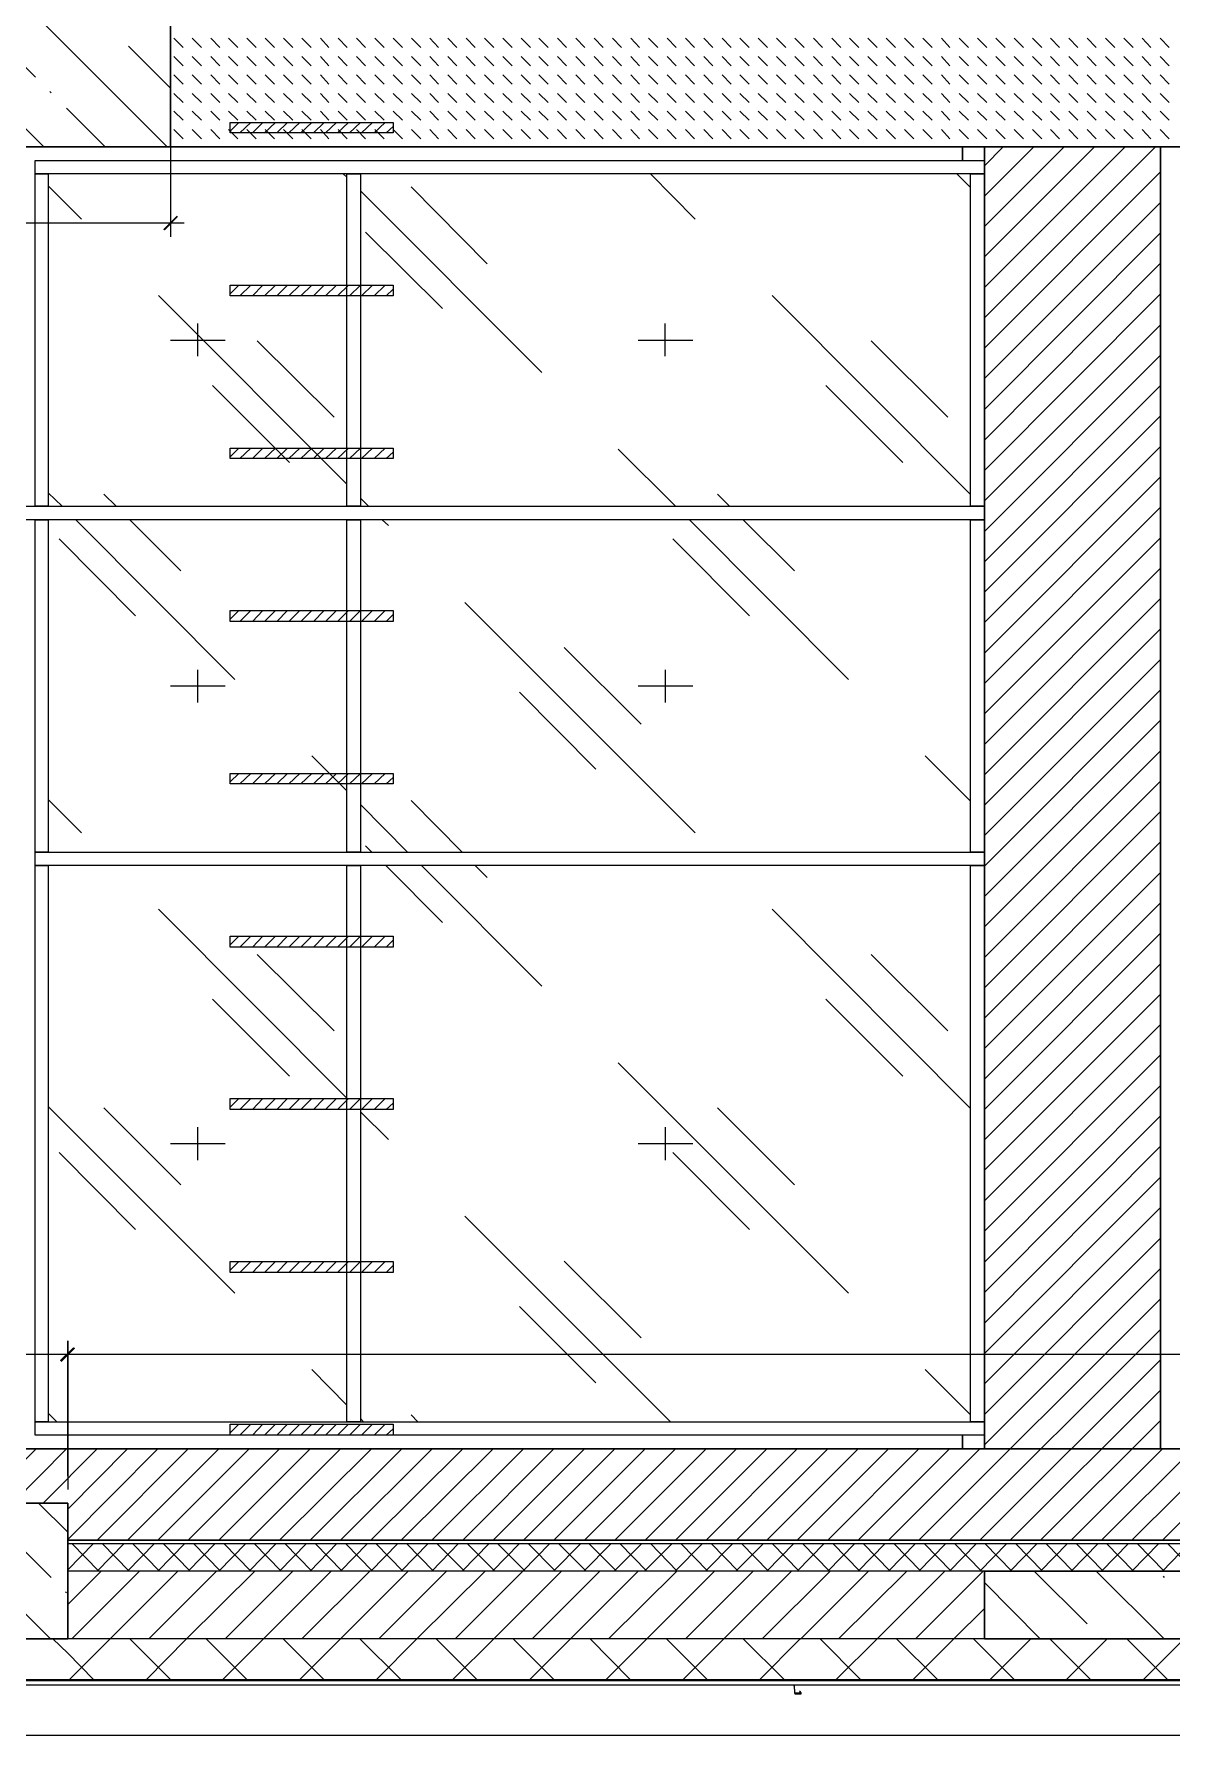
# Model space of a CAD drawing. Header units: millimetres. Extents: x -356862 to 418287, y 0 to 839748.
# Drawn here: x 16.266 to 19.569, y 2.676 to 7.642 of the extents above; entities that cross this region are included whole.
import ezdxf

# ---------------------------------------------------------------- set-up
doc = ezdxf.new("R2010")
doc.units = ezdxf.units.MM
doc.layers.add('PDF _Геометрия', color=7, linetype='Continuous', true_color=0xbababa)
doc.layers.add('PDF _Сплошная заливка', color=7, linetype='Continuous', true_color=0xf50000)

msp = doc.modelspace()

# ---------------------------------------------------------------- linework, layer by layer
at = {"layer": 'PDF _Геометрия', "color": 7, "lineweight": 30}
msp.add_lwpolyline([(15.5518, 2.984), (15.7168, 2.984), (15.9051, 2.984), (16.3635, 2.984), (16.3635, 3.3773), (15.9051, 3.3773), (15.9051, 7.3155), (16.6618, 7.3155), (16.6618, 7.7088), (15.9051, 7.7088), (15.9051, 11.0153), (16.6618, 11.0153), (16.6618, 11.4103), (15.9051, 11.4103), (15.9051, 13.8502), (16.6618, 13.8502), (16.6618, 14.2452), (15.9051, 14.2452), (15.9051, 16.0268)], dxfattribs=at)
at = {"layer": 'PDF _Геометрия', "color": 8, "lineweight": 9, "true_color": 0x808080}
for points in [[(16.2935, 7.3155), (15.9051, 7.7021), (15.7168, 7.8905)], [(16.2701, 7.5172), (16.0785, 7.7088)], [(16.6518, 7.3155), (16.2585, 7.7088)], [(16.6618, 7.4855), (16.5401, 7.6072)], [(16.3151, 7.4722), (16.3118, 7.4755)], [(16.4718, 7.3155), (16.3601, 7.4272)], [(16.3135, 2.984), (15.9201, 3.3773)], [(16.3151, 3.1623), (16.0985, 3.3773)], [(16.3635, 3.294), (16.2785, 3.3773)], [(16.4601, 3.1807), (16.3635, 3.084)], [(16.6834, 3.1807), (16.4868, 2.984), (16.3685, 2.8657)], [(16.5718, 3.1807), (16.3751, 2.984)], [(16.9068, 3.1807), (16.7084, 2.984), (16.5918, 2.8657)], [(16.7951, 3.1807), (16.5985, 2.984)], [(17.1284, 3.1807), (16.9318, 2.984), (16.8134, 2.8657)], [(17.0168, 3.1807), (16.8201, 2.984)], [(17.3518, 3.1807), (17.1551, 2.984), (17.0368, 2.8657)], [(17.2401, 3.1807), (17.0434, 2.984)], [(17.5751, 3.1807), (17.3768, 2.984), (17.2601, 2.8657)], [(17.4634, 3.1807), (17.2668, 2.984)], [(17.7967, 3.1807), (17.6001, 2.984), (17.4817, 2.8657)], [(17.6851, 3.1807), (17.4884, 2.984)], [(18.0201, 3.1807), (17.8234, 2.984), (17.7051, 2.8657)], [(17.9084, 3.1807), (17.7117, 2.984)], [(18.2417, 3.1807), (18.0451, 2.984), (17.9267, 2.8657)], [(18.1317, 3.1807), (17.9334, 2.984)], [(18.465, 3.1807), (18.2684, 2.984), (18.1501, 2.8657)], [(18.3534, 3.1807), (18.1567, 2.984)], [(18.6884, 3.1807), (18.4917, 2.984), (18.4884, 2.9823), (18.3734, 2.8657)], [(18.5767, 3.1807), (18.38, 2.984)], [(18.91, 3.1807), (18.7134, 2.984), (18.595, 2.8657)], [(18.8, 3.1807), (18.6017, 2.984)], [(19.0217, 3.1807), (18.825, 2.984)], [(19.3233, 3.0273), (19.17, 3.1807)], [(19.5467, 2.984), (19.35, 3.1807)], [(19.1867, 2.984), (19.025, 3.1473)], [(19.5483, 3.1623), (19.545, 3.1657)], [(16.3601, 3.1173), (16.3568, 3.1207)], [(19.025, 3.0723), (18.9367, 2.984), (18.8184, 2.8657)], [(16.4385, 2.8657), (16.3635, 2.9423), (16.3201, 2.984)], [(16.6618, 2.8657), (16.5435, 2.984)], [(16.8834, 2.8657), (16.7651, 2.984)], [(17.1068, 2.8657), (16.9884, 2.984)], [(17.3301, 2.8657), (17.2118, 2.984)], [(17.5517, 2.8657), (17.4334, 2.984)], [(17.7751, 2.8657), (17.6567, 2.984)], [(17.9967, 2.8657), (17.8801, 2.984)], [(18.2201, 2.8657), (18.1017, 2.984)], [(18.4434, 2.8657), (18.325, 2.984)], [(18.665, 2.8657), (18.5484, 2.984)], [(18.8884, 2.8657), (18.77, 2.984)], [(19.1117, 2.8657), (18.9934, 2.984)], [(19.16, 2.984), (19.0417, 2.8657)], [(19.3333, 2.8657), (19.215, 2.984)], [(19.3817, 2.984), (19.2633, 2.8657)], [(19.3667, 2.984), (19.365, 2.9857)], [(19.5567, 2.8657), (19.4383, 2.984)], [(19.605, 2.984), (19.4867, 2.8657)]]:
    msp.add_lwpolyline(points, dxfattribs=at)
at = {"layer": 'PDF _Геометрия', "color": 7, "lineweight": 18}
msp.add_lwpolyline([(23.1182, 7.3155), (23.1182, 7.4722), (23.2132, 7.4722), (23.2132, 7.7088), (16.6618, 7.7088), (16.6618, 7.3155)], close=True, dxfattribs=at)
at = {"layer": 'PDF _Геометрия', "lineweight": 18}
for points in [[(16.6984, 7.6038), (16.6718, 7.6305)], [(16.7518, 7.6038), (16.7251, 7.6305)], [(16.8051, 7.6038), (16.7784, 7.6305)], [(16.8568, 7.6038), (16.8301, 7.6305)], [(16.9101, 7.6038), (16.8834, 7.6305)], [(16.9634, 7.6038), (16.9368, 7.6305)], [(17.0168, 7.6038), (16.9901, 7.6305)], [(17.0701, 7.6038), (17.0434, 7.6305)], [(17.1218, 7.6038), (17.0968, 7.6305)], [(17.1751, 7.6038), (17.1484, 7.6305)], [(17.2284, 7.6038), (17.2018, 7.6305)], [(17.2818, 7.6038), (17.2551, 7.6305)], [(17.3351, 7.6038), (17.3084, 7.6305)], [(17.3884, 7.6038), (17.3618, 7.6305)], [(17.4401, 7.6038), (17.4151, 7.6305)], [(17.4934, 7.6038), (17.4667, 7.6305)], [(17.5467, 7.6038), (17.5201, 7.6305)], [(17.6001, 7.6038), (17.5734, 7.6305)], [(17.6534, 7.6038), (17.6267, 7.6305)], [(17.7067, 7.6038), (17.6801, 7.6305)], [(17.7584, 7.6038), (17.7317, 7.6305)], [(17.8117, 7.6038), (17.7851, 7.6305)], [(17.8651, 7.6038), (17.8384, 7.6305)], [(17.9184, 7.6038), (17.8917, 7.6305)], [(17.9717, 7.6038), (17.9451, 7.6305)], [(18.0234, 7.6038), (17.9984, 7.6305)], [(18.0767, 7.6038), (18.0501, 7.6305)], [(18.1301, 7.6038), (18.1034, 7.6305)], [(18.1834, 7.6038), (18.1567, 7.6305)], [(18.2367, 7.6038), (18.2101, 7.6305)], [(18.29, 7.6038), (18.2634, 7.6305)], [(18.3417, 7.6038), (18.315, 7.6305)], [(18.395, 7.6038), (18.3684, 7.6305)], [(18.4484, 7.6038), (18.4217, 7.6305)], [(18.5017, 7.6038), (18.475, 7.6305)], [(18.555, 7.6038), (18.5284, 7.6305)], [(18.6084, 7.6038), (18.5817, 7.6305)], [(18.66, 7.6038), (18.6334, 7.6305)], [(18.7134, 7.6038), (18.6867, 7.6305)], [(18.7667, 7.6038), (18.74, 7.6305)], [(18.82, 7.6038), (18.7934, 7.6305)], [(18.8734, 7.6038), (18.8467, 7.6305)], [(18.925, 7.6038), (18.9, 7.6305)], [(18.9784, 7.6038), (18.9517, 7.6305)], [(19.0317, 7.6038), (19.005, 7.6305)], [(19.085, 7.6038), (19.0584, 7.6305)], [(19.1383, 7.6038), (19.1117, 7.6305)], [(19.1917, 7.6038), (19.165, 7.6305)], [(19.2433, 7.6038), (19.2167, 7.6305)], [(19.2967, 7.6038), (19.27, 7.6305)], [(19.35, 7.6038), (19.3233, 7.6305)], [(19.4033, 7.6038), (19.3767, 7.6305)], [(19.4567, 7.6038), (19.43, 7.6305)], [(19.5083, 7.6038), (19.4833, 7.6305)], [(19.5617, 7.6038), (19.535, 7.6305)], [(16.6984, 7.5505), (16.6718, 7.5772)], [(16.7518, 7.5505), (16.7251, 7.5772)], [(16.8051, 7.5505), (16.7784, 7.5772)], [(16.8568, 7.5505), (16.8301, 7.5772)], [(16.9101, 7.5505), (16.8834, 7.5772)], [(16.9634, 7.5505), (16.9368, 7.5772)], [(17.0168, 7.5505), (16.9901, 7.5772)], [(17.0701, 7.5505), (17.0434, 7.5772)], [(17.1218, 7.5505), (17.0968, 7.5772)], [(17.1751, 7.5505), (17.1484, 7.5772)], [(17.2284, 7.5505), (17.2018, 7.5772)], [(17.2818, 7.5505), (17.2551, 7.5772)], [(17.3351, 7.5505), (17.3084, 7.5772)], [(17.3884, 7.5505), (17.3618, 7.5772)], [(17.4401, 7.5505), (17.4151, 7.5772)], [(17.4934, 7.5505), (17.4667, 7.5772)], [(17.5467, 7.5505), (17.5201, 7.5772)], [(17.6001, 7.5505), (17.5734, 7.5772)], [(17.6534, 7.5505), (17.6267, 7.5772)], [(17.7067, 7.5505), (17.6801, 7.5772)], [(17.7584, 7.5505), (17.7317, 7.5772)], [(17.8117, 7.5505), (17.7851, 7.5772)], [(17.8651, 7.5505), (17.8384, 7.5772)], [(17.9184, 7.5505), (17.8917, 7.5772)], [(17.9717, 7.5505), (17.9451, 7.5772)], [(18.0234, 7.5505), (17.9984, 7.5772)], [(18.0767, 7.5505), (18.0501, 7.5772)], [(18.1301, 7.5505), (18.1034, 7.5772)], [(18.1834, 7.5505), (18.1567, 7.5772)], [(18.2367, 7.5505), (18.2101, 7.5772)], [(18.29, 7.5505), (18.2634, 7.5772)], [(18.3417, 7.5505), (18.315, 7.5772)], [(18.395, 7.5505), (18.3684, 7.5772)], [(18.4484, 7.5505), (18.4217, 7.5772)], [(18.5017, 7.5505), (18.475, 7.5772)], [(18.555, 7.5505), (18.5284, 7.5772)], [(18.6084, 7.5505), (18.5817, 7.5772)], [(18.66, 7.5505), (18.6334, 7.5772)], [(18.7134, 7.5505), (18.6867, 7.5772)], [(18.7667, 7.5505), (18.74, 7.5772)], [(18.82, 7.5505), (18.7934, 7.5772)], [(18.8734, 7.5505), (18.8467, 7.5772)], [(18.925, 7.5505), (18.9, 7.5772)], [(18.9784, 7.5505), (18.9517, 7.5772)], [(19.0317, 7.5505), (19.005, 7.5772)], [(19.085, 7.5505), (19.0584, 7.5772)], [(19.1383, 7.5505), (19.1117, 7.5772)], [(19.1917, 7.5505), (19.165, 7.5772)], [(19.2433, 7.5505), (19.2167, 7.5772)], [(19.2967, 7.5505), (19.27, 7.5772)], [(19.35, 7.5505), (19.3233, 7.5772)], [(19.4033, 7.5505), (19.3767, 7.5772)], [(19.4567, 7.5505), (19.43, 7.5772)], [(19.5083, 7.5505), (19.4833, 7.5772)], [(19.5617, 7.5505), (19.535, 7.5772)], [(16.6984, 7.4972), (16.6718, 7.5238)], [(16.7518, 7.4972), (16.7251, 7.5238)], [(16.8051, 7.4972), (16.7784, 7.5238)], [(16.8568, 7.4972), (16.8301, 7.5238)], [(16.9101, 7.4972), (16.8834, 7.5238)], [(16.9634, 7.4972), (16.9368, 7.5238)], [(17.0168, 7.4972), (16.9901, 7.5238)], [(17.0701, 7.4972), (17.0434, 7.5238)], [(17.1218, 7.4972), (17.0968, 7.5238)], [(17.1751, 7.4972), (17.1484, 7.5238)], [(17.2284, 7.4972), (17.2018, 7.5238)], [(17.2818, 7.4972), (17.2551, 7.5238)], [(17.3351, 7.4972), (17.3084, 7.5238)], [(17.3884, 7.4972), (17.3618, 7.5238)], [(17.4401, 7.4972), (17.4151, 7.5238)], [(17.4934, 7.4972), (17.4667, 7.5238)], [(17.5467, 7.4972), (17.5201, 7.5238)], [(17.6001, 7.4972), (17.5734, 7.5238)], [(17.6534, 7.4972), (17.6267, 7.5238)], [(17.7067, 7.4972), (17.6801, 7.5238)], [(17.7584, 7.4972), (17.7317, 7.5238)], [(17.8117, 7.4972), (17.7851, 7.5238)], [(17.8651, 7.4972), (17.8384, 7.5238)], [(17.9184, 7.4972), (17.8917, 7.5238)], [(17.9717, 7.4972), (17.9451, 7.5238)], [(18.0234, 7.4972), (17.9984, 7.5238)], [(18.0767, 7.4972), (18.0501, 7.5238)], [(18.1301, 7.4972), (18.1034, 7.5238)], [(18.1834, 7.4972), (18.1567, 7.5238)], [(18.2367, 7.4972), (18.2101, 7.5238)], [(18.29, 7.4972), (18.2634, 7.5238)], [(18.3417, 7.4972), (18.315, 7.5238)], [(18.395, 7.4972), (18.3684, 7.5238)], [(18.4484, 7.4972), (18.4217, 7.5238)], [(18.5017, 7.4972), (18.475, 7.5238)], [(18.555, 7.4972), (18.5284, 7.5238)], [(18.6084, 7.4972), (18.5817, 7.5238)], [(18.66, 7.4972), (18.6334, 7.5238)], [(18.7134, 7.4972), (18.6867, 7.5238)], [(18.7667, 7.4972), (18.74, 7.5238)], [(18.82, 7.4972), (18.7934, 7.5238)], [(18.8734, 7.4972), (18.8467, 7.5238)], [(18.925, 7.4972), (18.9, 7.5238)], [(18.9784, 7.4972), (18.9517, 7.5238)], [(19.0317, 7.4972), (19.005, 7.5238)], [(19.085, 7.4972), (19.0584, 7.5238)], [(19.1383, 7.4972), (19.1117, 7.5238)], [(19.1917, 7.4972), (19.165, 7.5238)], [(19.2433, 7.4972), (19.2167, 7.5238)], [(19.2967, 7.4972), (19.27, 7.5238)], [(19.35, 7.4972), (19.3233, 7.5238)], [(19.4033, 7.4972), (19.3767, 7.5238)], [(19.4567, 7.4972), (19.43, 7.5238)], [(19.5083, 7.4972), (19.4833, 7.5238)], [(19.5617, 7.4972), (19.535, 7.5238)], [(16.6984, 7.4438), (16.6718, 7.4705)], [(16.7518, 7.4438), (16.7251, 7.4705)], [(16.8051, 7.4438), (16.7784, 7.4705)], [(16.8568, 7.4438), (16.8301, 7.4705)], [(16.9101, 7.4438), (16.8834, 7.4705)], [(16.9634, 7.4438), (16.9368, 7.4705)], [(17.0168, 7.4438), (16.9901, 7.4705)], [(17.0701, 7.4438), (17.0434, 7.4705)], [(17.1218, 7.4438), (17.0968, 7.4705)], [(17.1751, 7.4438), (17.1484, 7.4705)], [(17.2284, 7.4438), (17.2018, 7.4705)], [(17.2818, 7.4438), (17.2551, 7.4705)], [(17.3351, 7.4438), (17.3084, 7.4705)], [(17.3884, 7.4438), (17.3618, 7.4705)], [(17.4401, 7.4438), (17.4151, 7.4705)], [(17.4934, 7.4438), (17.4667, 7.4705)], [(17.5467, 7.4438), (17.5201, 7.4705)], [(17.6001, 7.4438), (17.5734, 7.4705)], [(17.6534, 7.4438), (17.6267, 7.4705)], [(17.7067, 7.4438), (17.6801, 7.4705)], [(17.7584, 7.4438), (17.7317, 7.4705)], [(17.8117, 7.4438), (17.7851, 7.4705)], [(17.8651, 7.4438), (17.8384, 7.4705)], [(17.9184, 7.4438), (17.8917, 7.4705)], [(17.9717, 7.4438), (17.9451, 7.4705)], [(18.0234, 7.4438), (17.9984, 7.4705)], [(18.0767, 7.4438), (18.0501, 7.4705)], [(18.1301, 7.4438), (18.1034, 7.4705)], [(18.1834, 7.4438), (18.1567, 7.4705)], [(18.2367, 7.4438), (18.2101, 7.4705)], [(18.29, 7.4438), (18.2634, 7.4705)], [(18.3417, 7.4438), (18.315, 7.4705)], [(18.395, 7.4438), (18.3684, 7.4705)], [(18.4484, 7.4438), (18.4217, 7.4705)], [(18.5017, 7.4438), (18.475, 7.4705)], [(18.555, 7.4438), (18.5284, 7.4705)], [(18.6084, 7.4438), (18.5817, 7.4705)], [(18.66, 7.4438), (18.6334, 7.4705)], [(18.7134, 7.4438), (18.6867, 7.4705)], [(18.7667, 7.4438), (18.74, 7.4705)], [(18.82, 7.4438), (18.7934, 7.4705)], [(18.8734, 7.4438), (18.8467, 7.4705)], [(18.925, 7.4438), (18.9, 7.4705)], [(18.9784, 7.4438), (18.9517, 7.4705)], [(19.0317, 7.4438), (19.005, 7.4705)], [(19.085, 7.4438), (19.0584, 7.4705)], [(19.1383, 7.4438), (19.1117, 7.4705)], [(19.1917, 7.4438), (19.165, 7.4705)], [(19.2433, 7.4438), (19.2167, 7.4705)], [(19.2967, 7.4438), (19.27, 7.4705)], [(19.35, 7.4438), (19.3233, 7.4705)], [(19.4033, 7.4438), (19.3767, 7.4705)], [(19.4567, 7.4438), (19.43, 7.4705)], [(19.5083, 7.4438), (19.4833, 7.4705)], [(19.5617, 7.4438), (19.535, 7.4705)], [(16.6984, 7.3922), (16.6718, 7.4188)], [(16.7518, 7.3922), (16.7251, 7.4188)], [(16.8051, 7.3922), (16.7784, 7.4188)], [(16.8568, 7.3922), (16.8301, 7.4188)], [(16.9101, 7.3922), (16.8834, 7.4188)], [(16.9634, 7.3922), (16.9368, 7.4188)], [(17.0168, 7.3922), (16.9901, 7.4188)], [(17.0701, 7.3922), (17.0434, 7.4188)], [(17.1218, 7.3922), (17.0968, 7.4188)], [(17.1751, 7.3922), (17.1484, 7.4188)], [(17.2284, 7.3922), (17.2018, 7.4188)], [(17.2818, 7.3922), (17.2551, 7.4188)], [(17.3351, 7.3922), (17.3084, 7.4188)], [(17.3884, 7.3922), (17.3618, 7.4188)], [(17.4401, 7.3922), (17.4151, 7.4188)], [(17.4934, 7.3922), (17.4667, 7.4188)], [(17.5467, 7.3922), (17.5201, 7.4188)], [(17.6001, 7.3922), (17.5734, 7.4188)], [(17.6534, 7.3922), (17.6267, 7.4188)], [(17.7067, 7.3922), (17.6801, 7.4188)], [(17.7584, 7.3922), (17.7317, 7.4188)], [(17.8117, 7.3922), (17.7851, 7.4188)], [(17.8651, 7.3922), (17.8384, 7.4188)], [(17.9184, 7.3922), (17.8917, 7.4188)], [(17.9717, 7.3922), (17.9451, 7.4188)], [(18.0234, 7.3922), (17.9984, 7.4188)], [(18.0767, 7.3922), (18.0501, 7.4188)], [(18.1301, 7.3922), (18.1034, 7.4188)], [(18.1834, 7.3922), (18.1567, 7.4188)], [(18.2367, 7.3922), (18.2101, 7.4188)], [(18.29, 7.3922), (18.2634, 7.4188)], [(18.3417, 7.3922), (18.315, 7.4188)], [(18.395, 7.3922), (18.3684, 7.4188)], [(18.4484, 7.3922), (18.4217, 7.4188)], [(18.5017, 7.3922), (18.475, 7.4188)], [(18.555, 7.3922), (18.5284, 7.4188)], [(18.6084, 7.3922), (18.5817, 7.4188)], [(18.66, 7.3922), (18.6334, 7.4188)], [(18.7134, 7.3922), (18.6867, 7.4188)], [(18.7667, 7.3922), (18.74, 7.4188)], [(18.82, 7.3922), (18.7934, 7.4188)], [(18.8734, 7.3922), (18.8467, 7.4188)], [(18.925, 7.3922), (18.9, 7.4188)], [(18.9784, 7.3922), (18.9517, 7.4188)], [(19.0317, 7.3922), (19.005, 7.4188)], [(19.085, 7.3922), (19.0584, 7.4188)], [(19.1383, 7.3922), (19.1117, 7.4188)], [(19.1917, 7.3922), (19.165, 7.4188)], [(19.2433, 7.3922), (19.2167, 7.4188)], [(19.2967, 7.3922), (19.27, 7.4188)], [(19.35, 7.3922), (19.3233, 7.4188)], [(19.4033, 7.3922), (19.3767, 7.4188)], [(19.4567, 7.3922), (19.43, 7.4188)], [(19.5083, 7.3922), (19.4833, 7.4188)], [(19.5617, 7.3922), (19.535, 7.4188)], [(16.6984, 7.3388), (16.6718, 7.3655)], [(16.7518, 7.3388), (16.7251, 7.3655)], [(16.8051, 7.3388), (16.7784, 7.3655)], [(16.8568, 7.3388), (16.8301, 7.3655)], [(16.9101, 7.3388), (16.8834, 7.3655)], [(16.9634, 7.3388), (16.9368, 7.3655)], [(17.0168, 7.3388), (16.9901, 7.3655)], [(17.0701, 7.3388), (17.0434, 7.3655)], [(17.1218, 7.3388), (17.0968, 7.3655)], [(17.1751, 7.3388), (17.1484, 7.3655)], [(17.2284, 7.3388), (17.2018, 7.3655)], [(17.2818, 7.3388), (17.2551, 7.3655)], [(17.3351, 7.3388), (17.3084, 7.3655)], [(17.3884, 7.3388), (17.3618, 7.3655)], [(17.4401, 7.3388), (17.4151, 7.3655)], [(17.4934, 7.3388), (17.4667, 7.3655)], [(17.5467, 7.3388), (17.5201, 7.3655)], [(17.6001, 7.3388), (17.5734, 7.3655)], [(17.6534, 7.3388), (17.6267, 7.3655)], [(17.7067, 7.3388), (17.6801, 7.3655)], [(17.7584, 7.3388), (17.7317, 7.3655)], [(17.8117, 7.3388), (17.7851, 7.3655)], [(17.8651, 7.3388), (17.8384, 7.3655)], [(17.9184, 7.3388), (17.8917, 7.3655)], [(17.9717, 7.3388), (17.9451, 7.3655)], [(18.0234, 7.3388), (17.9984, 7.3655)], [(18.0767, 7.3388), (18.0501, 7.3655)], [(18.1301, 7.3388), (18.1034, 7.3655)], [(18.1834, 7.3388), (18.1567, 7.3655)], [(18.2367, 7.3388), (18.2101, 7.3655)], [(18.29, 7.3388), (18.2634, 7.3655)], [(18.3417, 7.3388), (18.315, 7.3655)], [(18.395, 7.3388), (18.3684, 7.3655)], [(18.4484, 7.3388), (18.4217, 7.3655)], [(18.5017, 7.3388), (18.475, 7.3655)], [(18.555, 7.3388), (18.5284, 7.3655)], [(18.6084, 7.3388), (18.5817, 7.3655)], [(18.66, 7.3388), (18.6334, 7.3655)], [(18.7134, 7.3388), (18.6867, 7.3655)], [(18.7667, 7.3388), (18.74, 7.3655)], [(18.82, 7.3388), (18.7934, 7.3655)], [(18.8734, 7.3388), (18.8467, 7.3655)], [(18.925, 7.3388), (18.9, 7.3655)], [(18.9784, 7.3388), (18.9517, 7.3655)], [(19.0317, 7.3388), (19.005, 7.3655)], [(19.085, 7.3388), (19.0584, 7.3655)], [(19.1383, 7.3388), (19.1117, 7.3655)], [(19.1917, 7.3388), (19.165, 7.3655)], [(19.2433, 7.3388), (19.2167, 7.3655)], [(19.2967, 7.3388), (19.27, 7.3655)], [(19.35, 7.3388), (19.3233, 7.3655)], [(19.4033, 7.3388), (19.3767, 7.3655)], [(19.4567, 7.3388), (19.43, 7.3655)], [(19.5083, 7.3388), (19.4833, 7.3655)], [(19.5617, 7.3388), (19.535, 7.3655)]]:
    msp.add_lwpolyline(points, dxfattribs=at)
at = {"layer": 'PDF _Геометрия', "color": 7, "lineweight": 18}
for points in [[(16.6618, 7.4722), (16.6618, 7.0538)], [(16.7018, 7.0938), (15.8668, 7.0938)], [(16.3635, 3.4573), (16.3635, 3.849), (16.3635, 3.4173)], [(16.4018, 3.809), (15.8668, 3.809)], [(22.3082, 3.809), (16.3235, 3.809)]]:
    msp.add_lwpolyline(points, dxfattribs=at)
at = {"layer": 'PDF _Геометрия', "color": 141, "lineweight": 0, "true_color": 0xaed2f4}
for points in [[(16.8601, 7.3855), (16.8351, 7.3605)], [(16.8951, 7.3855), (16.8634, 7.3555)], [(16.9301, 7.3855), (16.9001, 7.3555)], [(16.9668, 7.3855), (16.9351, 7.3555)], [(17.0018, 7.3855), (16.9701, 7.3555)], [(17.0368, 7.3855), (17.0051, 7.3555)], [(17.0718, 7.3855), (17.0401, 7.3555)], [(17.1084, 7.3855), (17.0768, 7.3555)], [(17.1434, 7.3855), (17.1118, 7.3555)], [(17.1784, 7.3855), (17.1468, 7.3555)], [(17.2134, 7.3855), (17.1818, 7.3555)], [(17.2484, 7.3855), (17.2168, 7.3555)], [(17.2851, 7.3855), (17.2534, 7.3555)], [(17.3084, 7.3738), (17.2884, 7.3555)], [(16.8601, 6.9138), (16.8351, 6.8888)], [(16.8951, 6.9138), (16.8634, 6.8822)], [(16.9301, 6.9138), (16.9001, 6.8822)], [(16.9668, 6.9138), (16.9351, 6.8822)], [(17.0018, 6.9138), (16.9701, 6.8822)], [(17.0368, 6.9138), (17.0051, 6.8822)], [(17.0718, 6.9138), (17.0401, 6.8822)], [(17.1084, 6.9138), (17.0768, 6.8822)], [(17.1434, 6.9138), (17.1118, 6.8822)], [(17.1784, 6.9138), (17.1468, 6.8822)], [(17.2134, 6.9138), (17.1818, 6.8822)], [(17.2484, 6.9138), (17.2168, 6.8822)], [(17.2851, 6.9138), (17.2534, 6.8822)], [(17.3084, 6.9022), (17.2884, 6.8822)], [(16.8601, 6.4405), (16.8351, 6.4155)], [(16.8951, 6.4405), (16.8634, 6.4105)], [(16.9301, 6.4405), (16.9001, 6.4105)], [(16.9668, 6.4405), (16.9351, 6.4105)], [(17.0018, 6.4405), (16.9701, 6.4105)], [(17.0368, 6.4405), (17.0051, 6.4105)], [(17.0718, 6.4405), (17.0401, 6.4105)], [(17.1084, 6.4405), (17.0768, 6.4105)], [(17.1434, 6.4405), (17.1118, 6.4105)], [(17.1784, 6.4405), (17.1468, 6.4105)], [(17.2134, 6.4405), (17.1818, 6.4105)], [(17.2484, 6.4405), (17.2168, 6.4105)], [(17.2851, 6.4405), (17.2534, 6.4105)], [(17.3084, 6.4289), (17.2884, 6.4105)], [(16.8601, 5.9689), (16.8351, 5.9439)], [(16.8951, 5.9689), (16.8634, 5.9372)], [(16.9301, 5.9689), (16.9001, 5.9372)], [(16.9668, 5.9689), (16.9351, 5.9372)], [(17.0018, 5.9689), (16.9701, 5.9372)], [(17.0368, 5.9689), (17.0051, 5.9372)], [(17.0718, 5.9689), (17.0401, 5.9372)], [(17.1084, 5.9689), (17.0768, 5.9372)], [(17.1434, 5.9689), (17.1118, 5.9372)], [(17.1784, 5.9689), (17.1468, 5.9372)], [(17.2134, 5.9689), (17.1818, 5.9372)], [(17.2484, 5.9689), (17.2168, 5.9372)], [(17.2851, 5.9689), (17.2534, 5.9372)], [(17.3084, 5.9572), (17.2884, 5.9372)], [(16.8601, 5.4956), (16.8351, 5.4722)], [(16.8951, 5.4956), (16.8634, 5.4656)], [(16.9301, 5.4956), (16.9001, 5.4656)], [(16.9668, 5.4956), (16.9351, 5.4656)], [(17.0018, 5.4956), (16.9701, 5.4656)], [(17.0368, 5.4956), (17.0051, 5.4656)], [(17.0718, 5.4956), (17.0401, 5.4656)], [(17.1084, 5.4956), (17.0768, 5.4656)], [(17.1434, 5.4956), (17.1118, 5.4656)], [(17.1784, 5.4956), (17.1468, 5.4656)], [(17.2134, 5.4956), (17.1818, 5.4656)], [(17.2484, 5.4956), (17.2168, 5.4656)], [(17.2851, 5.4956), (17.2534, 5.4656)], [(17.3084, 5.4839), (17.2884, 5.4656)], [(16.8601, 5.0239), (16.8351, 4.9989)], [(16.8951, 5.0239), (16.8634, 4.9923)], [(16.9301, 5.0239), (16.9001, 4.9923)], [(16.9668, 5.0239), (16.9351, 4.9923)], [(17.0018, 5.0239), (16.9701, 4.9923)], [(17.0368, 5.0239), (17.0051, 4.9923)], [(17.0718, 5.0239), (17.0401, 4.9923)], [(17.1084, 5.0239), (17.0768, 4.9923)], [(17.1434, 5.0239), (17.1118, 4.9923)], [(17.1784, 5.0239), (17.1468, 4.9923)], [(17.2134, 5.0239), (17.1818, 4.9923)], [(17.2484, 5.0239), (17.2168, 4.9923)], [(17.2851, 5.0239), (17.2534, 4.9923)], [(17.3084, 5.0123), (17.2884, 4.9923)], [(16.8601, 4.5523), (16.8351, 4.5273)], [(16.8951, 4.5523), (16.8634, 4.5206)], [(16.9301, 4.5523), (16.9001, 4.5206)], [(16.9668, 4.5523), (16.9351, 4.5206)], [(17.0018, 4.5523), (16.9701, 4.5206)], [(17.0368, 4.5523), (17.0051, 4.5206)], [(17.0718, 4.5523), (17.0401, 4.5206)], [(17.1084, 4.5523), (17.0768, 4.5206)], [(17.1434, 4.5523), (17.1118, 4.5206)], [(17.1784, 4.5523), (17.1468, 4.5206)], [(17.2134, 4.5523), (17.1818, 4.5206)], [(17.2484, 4.5523), (17.2168, 4.5206)], [(17.2851, 4.5523), (17.2534, 4.5206)], [(17.3084, 4.5389), (17.2884, 4.5206)], [(16.8601, 4.079), (16.8351, 4.054)], [(16.8951, 4.079), (16.8634, 4.0473)], [(16.9301, 4.079), (16.9001, 4.0473)], [(16.9668, 4.079), (16.9351, 4.0473)], [(17.0018, 4.079), (16.9701, 4.0473)], [(17.0368, 4.079), (17.0051, 4.0473)], [(17.0718, 4.079), (17.0401, 4.0473)], [(17.1084, 4.079), (17.0768, 4.0473)], [(17.1434, 4.079), (17.1118, 4.0473)], [(17.1784, 4.079), (17.1468, 4.0473)], [(17.2134, 4.079), (17.1818, 4.0473)], [(17.2484, 4.079), (17.2168, 4.0473)], [(17.2851, 4.079), (17.2534, 4.0473)], [(17.3084, 4.0673), (17.2884, 4.0473)], [(16.8601, 3.6073), (16.8351, 3.5823)], [(16.8951, 3.6073), (16.8634, 3.5756)], [(16.9301, 3.6073), (16.9001, 3.5756)], [(16.9668, 3.6073), (16.9351, 3.5756)], [(17.0018, 3.6073), (16.9701, 3.5756)], [(17.0368, 3.6073), (17.0051, 3.5756)], [(17.0718, 3.6073), (17.0401, 3.5756)], [(17.1084, 3.6073), (17.0768, 3.5756)], [(17.1434, 3.6073), (17.1118, 3.5756)], [(17.1784, 3.6073), (17.1468, 3.5756)], [(17.2134, 3.6073), (17.1818, 3.5756)], [(17.2484, 3.6073), (17.2168, 3.5756)], [(17.2851, 3.6073), (17.2534, 3.5756)], [(17.3084, 3.594), (17.2884, 3.5756)]]:
    msp.add_lwpolyline(points, dxfattribs=at)
at = {"layer": 'PDF _Геометрия', "color": 142, "lineweight": 25, "true_color": 0x008ab8}
for points in [[(17.3084, 7.3855), (17.3084, 7.3555), (16.8351, 7.3555), (16.8351, 7.3855)], [(17.3084, 6.9138), (17.3084, 6.8822), (16.8351, 6.8822), (16.8351, 6.9138)], [(17.3084, 6.4405), (17.3084, 6.4105), (16.8351, 6.4105), (16.8351, 6.4405)], [(17.3084, 5.9689), (17.3084, 5.9372), (16.8351, 5.9372), (16.8351, 5.9689)], [(17.3084, 5.4956), (17.3084, 5.4656), (16.8351, 5.4656), (16.8351, 5.4956)], [(17.3084, 5.0239), (17.3084, 4.9923), (16.8351, 4.9923), (16.8351, 5.0239)], [(17.3084, 4.5523), (17.3084, 4.5206), (16.8351, 4.5206), (16.8351, 4.5523)], [(17.3084, 4.079), (17.3084, 4.0473), (16.8351, 4.0473), (16.8351, 4.079)], [(17.3084, 3.6073), (17.3084, 3.5756), (16.8351, 3.5756), (16.8351, 3.6073)]]:
    msp.add_lwpolyline(points, close=True, dxfattribs=at)
at = {"layer": 'PDF _Геометрия', "color": 161, "lineweight": 9, "true_color": 0x7f9fff}
for points in [[(16.3635, 3.2707), (16.3635, 3.3773), (15.9051, 3.3773), (15.9051, 7.3155), (16.2285, 7.3155), (16.2285, 3.5356), (19.025, 3.5356), (19.025, 7.3155), (19.5367, 7.3155), (19.5367, 3.5356), (22.2682, 3.5356), (22.2682, 3.2707)], [(16.3635, 3.1807), (16.3635, 3.2607), (22.2682, 3.2607), (22.2682, 3.1807)]]:
    msp.add_lwpolyline(points, close=True, dxfattribs=at)
at = {"layer": 'PDF _Геометрия', "color": 7, "lineweight": 9}
for points in [[(22.3382, 7.3155), (22.2682, 7.3155), (16.6618, 7.3155)], [(18.9617, 7.2755), (18.9617, 7.3155)], [(18.9617, 3.5356), (18.9617, 3.5756)], [(22.2682, 3.5356), (15.9051, 3.5356)], [(19.025, 3.1807), (16.3635, 3.1807)], [(19.025, 2.984), (16.3635, 2.984)]]:
    msp.add_lwpolyline(points, dxfattribs=at)
at = {"layer": 'PDF _Геометрия', "color": 7, "lineweight": 5}
for points in [[(18.9617, 7.3155), (18.9617, 7.2755)], [(19.025, 7.3155), (19.025, 3.5356), (19.5367, 3.5356), (19.5367, 7.3155)], [(18.9617, 3.5756), (18.9617, 3.5356)], [(16.3635, 2.984), (15.9051, 2.984)], [(15.5518, 2.8657), (21.0949, 2.8657), (21.6866, 2.8657), (21.3149, 2.8657), (21.2916, 2.8657), (21.2949, 2.704)], [(15.5518, 2.8507), (21.0949, 2.8507), (21.0949, 2.8657)], [(21.0949, 2.8623), (15.5518, 2.8623)], [(15.4835, 2.704), (15.5518, 2.704), (20.6533, 2.704), (20.6816, 2.5907), (20.7383, 2.8173), (20.7666, 2.704), (25.8664, 2.704), (25.9347, 2.704)]]:
    msp.add_lwpolyline(points, dxfattribs=at)
at = {"layer": 'PDF _Геометрия', "color": 161, "lineweight": 9, "true_color": 0x7f9fff}
for points in [[(19.5217, 7.3155), (19.025, 6.8188)], [(19.4333, 7.3155), (19.025, 6.9072)], [(19.345, 7.3155), (19.025, 6.9955)], [(19.2567, 7.3155), (19.025, 7.0838)], [(19.1683, 7.3155), (19.025, 7.1722)], [(19.08, 7.3155), (19.025, 7.2605)], [(19.5367, 7.2422), (19.025, 6.7305)], [(19.5367, 7.1538), (19.025, 6.6422)], [(19.5367, 7.0655), (19.025, 6.5522)], [(19.5367, 6.9772), (19.025, 6.4639)], [(19.5367, 6.8888), (19.025, 6.3755)], [(19.5367, 6.7989), (19.025, 6.2872)], [(19.5367, 6.7105), (19.025, 6.1989)], [(19.5367, 6.6222), (19.025, 6.1105)], [(19.5367, 6.5339), (19.025, 6.0222)], [(19.5367, 6.4455), (19.025, 5.9339)], [(19.5367, 6.3572), (19.025, 5.8456)], [(19.5367, 6.2689), (19.025, 5.7572)], [(19.5367, 6.1805), (19.025, 5.6689)], [(19.5367, 6.0922), (19.025, 5.5806)], [(19.5367, 6.0039), (19.025, 5.4922)], [(19.5367, 5.9156), (19.025, 5.4039)], [(19.5367, 5.8272), (19.025, 5.3156)], [(19.5367, 5.7389), (19.025, 5.2272)], [(19.5367, 5.6506), (19.025, 5.1389)], [(19.5367, 5.5622), (19.025, 5.0506)], [(19.5367, 5.4739), (19.025, 4.9623)], [(19.5367, 5.3856), (19.025, 4.8739)], [(19.5367, 5.2972), (19.025, 4.7856)], [(19.5367, 5.2089), (19.025, 4.6973)], [(19.5367, 5.1206), (19.025, 4.6089)], [(19.5367, 5.0323), (19.025, 4.5206)], [(19.5367, 4.9439), (19.025, 4.4323)], [(19.5367, 4.8556), (19.025, 4.344)], [(19.5367, 4.7673), (19.025, 4.2556)], [(19.5367, 4.6789), (19.025, 4.1673)], [(19.5367, 4.5906), (19.025, 4.0773)], [(19.5367, 4.5023), (19.025, 3.989)], [(19.5367, 4.4139), (19.025, 3.9006)], [(19.5367, 4.324), (19.025, 3.8123)], [(19.5367, 4.2356), (19.025, 3.724)], [(19.5367, 4.1473), (19.025, 3.6356)], [(19.5367, 4.059), (19.025, 3.5473)], [(19.5367, 3.9706), (18.835, 3.2707)], [(19.5367, 3.8823), (18.9234, 3.2707)], [(19.5367, 3.794), (19.0117, 3.2707)], [(19.5367, 3.7056), (19.1, 3.2707)], [(19.5367, 3.6173), (19.1883, 3.2707)], [(16.2718, 3.5356), (16.1151, 3.3773)], [(16.3601, 3.5356), (16.2035, 3.3773)], [(16.4485, 3.5356), (16.2918, 3.3773)], [(16.6251, 3.5356), (16.3635, 3.2723)], [(16.5368, 3.5356), (16.3635, 3.3607)], [(16.7134, 3.5356), (16.4485, 3.2707)], [(16.8018, 3.5356), (16.5368, 3.2707)], [(16.8901, 3.5356), (16.6251, 3.2707)], [(16.9784, 3.5356), (16.7134, 3.2707)], [(17.0668, 3.5356), (16.8018, 3.2707)], [(17.1551, 3.5356), (16.8901, 3.2707)], [(17.2451, 3.5356), (16.9784, 3.2707)], [(17.3334, 3.5356), (17.0668, 3.2707)], [(17.4218, 3.5356), (17.1551, 3.2707)], [(17.5101, 3.5356), (17.2434, 3.2707)], [(17.5984, 3.5356), (17.3318, 3.2707)], [(17.6867, 3.5356), (17.4201, 3.2707)], [(17.7751, 3.5356), (17.5101, 3.2707)], [(17.8634, 3.5356), (17.5984, 3.2707)], [(17.9517, 3.5356), (17.6867, 3.2707)], [(18.0401, 3.5356), (17.7751, 3.2707)], [(18.1284, 3.5356), (17.8634, 3.2707)], [(18.2167, 3.5356), (17.9517, 3.2707)], [(18.305, 3.5356), (18.0401, 3.2707)], [(18.3934, 3.5356), (18.1284, 3.2707)], [(18.4817, 3.5356), (18.2167, 3.2707)], [(18.57, 3.5356), (18.305, 3.2707)], [(18.6584, 3.5356), (18.3934, 3.2707)], [(18.7467, 3.5356), (18.4817, 3.2707)], [(18.835, 3.5356), (18.57, 3.2707)], [(18.9234, 3.5356), (18.6584, 3.2707)], [(19.0117, 3.5356), (18.7467, 3.2707)], [(19.5417, 3.5356), (19.2767, 3.2707)], [(19.6317, 3.5356), (19.365, 3.2707)], [(19.72, 3.5356), (19.4533, 3.2707)], [(19.8083, 3.5356), (19.5417, 3.2707)], [(16.4385, 3.2607), (16.3635, 3.184), (16.3651, 3.1807)], [(16.3751, 3.2607), (16.4535, 3.1807)], [(16.5268, 3.2607), (16.4485, 3.1807)], [(16.4635, 3.2607), (16.5418, 3.1807)], [(16.6151, 3.2607), (16.5368, 3.1807)], [(16.5518, 3.2607), (16.6301, 3.1807)], [(16.7034, 3.2607), (16.6251, 3.1807)], [(16.6401, 3.2607), (16.7184, 3.1807)], [(16.7918, 3.2607), (16.7134, 3.1807)], [(16.7284, 3.2607), (16.8068, 3.1807)], [(16.8801, 3.2607), (16.8018, 3.1807)], [(16.8168, 3.2607), (16.8951, 3.1807)], [(16.9684, 3.2607), (16.8901, 3.1807)], [(16.9051, 3.2607), (16.9834, 3.1807)], [(17.0568, 3.2607), (16.9784, 3.1807)], [(16.9934, 3.2607), (17.0718, 3.1807)], [(17.1451, 3.2607), (17.0668, 3.1807)], [(17.0818, 3.2607), (17.1601, 3.1807)], [(17.2334, 3.2607), (17.1551, 3.1807)], [(17.1701, 3.2607), (17.2484, 3.1807)], [(17.3218, 3.2607), (17.2434, 3.1807)], [(17.2584, 3.2607), (17.3368, 3.1807)], [(17.4101, 3.2607), (17.3318, 3.1807)], [(17.3468, 3.2607), (17.4251, 3.1807)], [(17.4984, 3.2607), (17.4201, 3.1807)], [(17.4351, 3.2607), (17.5151, 3.1807)], [(17.5867, 3.2607), (17.5084, 3.1807)], [(17.5234, 3.2607), (17.6034, 3.1807)], [(17.6751, 3.2607), (17.5967, 3.1807)], [(17.6117, 3.2607), (17.6917, 3.1807)], [(17.7634, 3.2607), (17.6851, 3.1807)], [(17.7001, 3.2607), (17.7801, 3.1807)], [(17.8534, 3.2607), (17.7734, 3.1807)], [(17.7884, 3.2607), (17.8684, 3.1807)], [(17.9417, 3.2607), (17.8617, 3.1807)], [(17.8767, 3.2607), (17.9567, 3.1807)], [(18.0301, 3.2607), (17.9501, 3.1807)], [(17.9667, 3.2607), (18.0451, 3.1807)], [(18.1184, 3.2607), (18.0384, 3.1807)], [(18.0551, 3.2607), (18.1334, 3.1807)], [(18.2067, 3.2607), (18.1267, 3.1807)], [(18.1434, 3.2607), (18.2217, 3.1807)], [(18.295, 3.2607), (18.2151, 3.1807)], [(18.2317, 3.2607), (18.31, 3.1807)], [(18.3834, 3.2607), (18.3034, 3.1807)], [(18.32, 3.2607), (18.3984, 3.1807)], [(18.4717, 3.2607), (18.3934, 3.1807)], [(18.4084, 3.2607), (18.4867, 3.1807)], [(18.56, 3.2607), (18.4817, 3.1807)], [(18.4967, 3.2607), (18.575, 3.1807)], [(18.6484, 3.2607), (18.57, 3.1807)], [(18.585, 3.2607), (18.6634, 3.1807)], [(18.7367, 3.2607), (18.6584, 3.1807)], [(18.6734, 3.2607), (18.7517, 3.1807)], [(18.825, 3.2607), (18.7467, 3.1807)], [(18.7617, 3.2607), (18.84, 3.1807)], [(18.9134, 3.2607), (18.835, 3.1807)], [(18.85, 3.2607), (18.9284, 3.1807)], [(19.0017, 3.2607), (18.9234, 3.1807)], [(18.9384, 3.2607), (19.0167, 3.1807)], [(19.09, 3.2607), (19.0117, 3.1807)], [(19.0267, 3.2607), (19.105, 3.1807)], [(19.1783, 3.2607), (19.1, 3.1807)], [(19.115, 3.2607), (19.1933, 3.1807)], [(19.2667, 3.2607), (19.1883, 3.1807)], [(19.2033, 3.2607), (19.2817, 3.1807)], [(19.355, 3.2607), (19.2767, 3.1807)], [(19.2917, 3.2607), (19.37, 3.1807)], [(19.4433, 3.2607), (19.365, 3.1807)], [(19.38, 3.2607), (19.4583, 3.1807)], [(19.5317, 3.2607), (19.4533, 3.1807)], [(19.4683, 3.2607), (19.5467, 3.1807)], [(19.62, 3.2607), (19.5417, 3.1807)], [(19.5567, 3.2607), (19.635, 3.1807)]]:
    msp.add_lwpolyline(points, dxfattribs=at)
at = {"layer": 'PDF _Геометрия', "color": 252, "lineweight": 5, "true_color": 0x989898}
for points in [[(17.1934, 7.2372), (16.2685, 7.2372), (16.2685, 7.2755), (17.1934, 7.2755), (19.025, 7.2755), (19.025, 7.2372)], [(16.3068, 6.2722), (16.2685, 6.2722), (16.2685, 7.2372), (16.3068, 7.2372)], [(17.2134, 6.2722), (17.1734, 6.2722), (17.1734, 7.2372), (17.2134, 7.2372)], [(18.985, 7.2372), (19.025, 7.2372), (19.025, 6.2722), (18.985, 6.2722)], [(16.2885, 6.2722), (17.1934, 6.2722), (19.025, 6.2722), (19.025, 6.2322), (19.025, 5.2672), (18.985, 5.2672), (18.985, 6.2322), (19.025, 6.2322), (17.1934, 6.2322), (16.2885, 6.2322), (16.2285, 6.2322), (16.2285, 6.2722)], [(16.3068, 5.2672), (16.2685, 5.2672), (16.2685, 6.2322), (16.3068, 6.2322)], [(17.2134, 5.2672), (17.1734, 5.2672), (17.1734, 6.2322), (17.2134, 6.2322)], [(17.1934, 5.2289), (16.2685, 5.2289), (16.2685, 5.2672), (17.1934, 5.2672), (19.025, 5.2672), (19.025, 5.2289)], [(16.3068, 3.614), (16.2685, 3.614), (16.2685, 5.2289), (16.3068, 5.2289)], [(17.2134, 3.614), (17.1734, 3.614), (17.1734, 5.2289), (17.2134, 5.2289)], [(18.985, 5.2289), (19.025, 5.2289), (19.025, 3.614), (18.985, 3.614)], [(17.1934, 3.5756), (16.2685, 3.5756), (16.2685, 3.614), (17.1934, 3.614), (19.025, 3.614), (19.025, 3.5756)]]:
    msp.add_lwpolyline(points, close=True, dxfattribs=at)
at = {"layer": 'PDF _Геометрия', "color": 254, "lineweight": 5, "true_color": 0xdcdcdc}
for points in [[(16.4035, 7.1055), (16.3068, 7.2022)], [(17.1734, 7.2272), (17.1634, 7.2372)], [(18.1851, 7.1055), (18.0551, 7.2372)], [(18.985, 7.1972), (18.945, 7.2372)], [(17.7401, 6.6605), (17.2134, 7.1872)], [(17.5817, 6.9755), (17.3601, 7.1988)], [(17.4518, 6.8455), (17.2284, 7.0672)], [(17.1734, 6.3355), (16.6268, 6.8838)], [(18.985, 6.3055), (18.4084, 6.8838)], [(16.6618, 6.7539), (16.8201, 6.7539)], [(16.7401, 6.8022), (16.7401, 6.7072)], [(18.0201, 6.7539), (18.1784, 6.7539)], [(18.0984, 6.7072), (18.0984, 6.8022)], [(17.1368, 6.5305), (16.9134, 6.7522)], [(18.9184, 6.5305), (18.6967, 6.7522)], [(17.0068, 6.3989), (16.7834, 6.6222)], [(18.7884, 6.3989), (18.565, 6.6222)], [(18.1284, 6.2722), (17.9617, 6.4372)], [(16.3468, 6.2722), (16.3068, 6.3105)], [(16.5035, 6.2722), (16.4685, 6.3072)], [(18.285, 6.2722), (18.2501, 6.3072)], [(17.2368, 6.2722), (17.2134, 6.2955)], [(16.8484, 5.7689), (16.3868, 6.2322)], [(16.6918, 6.0839), (16.5435, 6.2322)], [(17.2951, 6.2155), (17.2768, 6.2322)], [(18.63, 5.7689), (18.1684, 6.2322)], [(18.4734, 6.0839), (18.325, 6.2322)], [(16.5601, 5.9539), (16.3385, 6.1772)], [(18.3434, 5.9539), (18.1201, 6.1772)], [(18.1851, 5.3239), (17.5167, 5.9922)], [(18.0284, 5.6389), (17.8051, 5.8622)], [(16.7401, 5.7972), (16.7401, 5.7022)], [(18.0984, 5.7972), (18.0984, 5.7022)], [(16.6618, 5.7506), (16.8201, 5.7506)], [(17.8967, 5.5089), (17.6751, 5.7322)], [(18.0201, 5.7506), (18.1784, 5.7506)], [(17.1734, 5.4456), (17.0718, 5.5472)], [(18.985, 5.4156), (18.8534, 5.5472)], [(16.4035, 5.3239), (16.3068, 5.4206)], [(17.5084, 5.2672), (17.3601, 5.4172)], [(17.3501, 5.2672), (17.2134, 5.4056)], [(17.2468, 5.2672), (17.2284, 5.2856)], [(17.4518, 5.0639), (17.2868, 5.2289)], [(17.7401, 4.8789), (17.3901, 5.2289)], [(17.5817, 5.1939), (17.5467, 5.2289)], [(17.1734, 4.5539), (16.6268, 5.1023)], [(18.985, 4.5239), (18.4084, 5.1023)], [(17.1368, 4.7489), (16.9134, 4.9706)], [(18.9184, 4.7489), (18.6967, 4.9706)], [(17.0068, 4.6173), (16.7834, 4.8406)], [(18.7884, 4.6173), (18.565, 4.8406)], [(18.63, 3.9873), (17.9617, 4.6556)], [(16.8484, 3.9873), (16.3068, 4.5289)], [(16.6918, 4.3023), (16.4685, 4.5256)], [(18.4734, 4.3023), (18.2501, 4.5256)], [(17.2951, 4.4339), (17.2134, 4.5139)], [(16.6618, 4.4223), (16.8201, 4.4223)], [(16.7401, 4.4689), (16.7401, 4.3739)], [(18.0201, 4.4223), (18.1784, 4.4223)], [(18.0984, 4.4689), (18.0984, 4.3739)], [(16.5601, 4.1723), (16.3385, 4.3956)], [(18.3434, 4.1723), (18.1201, 4.3956)], [(18.1134, 3.614), (17.5167, 4.2106)], [(18.0284, 3.8573), (17.8051, 4.0806)], [(17.8967, 3.7273), (17.6751, 3.949)], [(17.1734, 3.6623), (17.0718, 3.7656)], [(18.985, 3.634), (18.8534, 3.7656)], [(16.3318, 3.614), (16.3068, 3.639)], [(17.3801, 3.614), (17.3601, 3.634)], [(17.2218, 3.614), (17.2134, 3.624)], [(18.4717, 2.8507), (18.475, 2.824), (18.4934, 2.824), (18.4934, 2.8273), (18.49, 2.8307), (18.4884, 2.8307), (18.4917, 2.8257), (18.475, 2.8257), (18.4734, 2.8507)], [(18.4917, 2.8257), (18.4917, 2.8257)]]:
    msp.add_lwpolyline(points, dxfattribs=at)
at = {"layer": 'PDF _Геометрия', "color": 161, "lineweight": 30, "true_color": 0x7f9fff}
msp.add_lwpolyline([(16.3635, 3.1807), (16.3635, 3.2707), (22.2682, 3.2707), (22.2682, 3.1807)], dxfattribs=at)
at = {"layer": 'PDF _Геометрия', "color": 7, "lineweight": 30}
msp.add_lwpolyline([(19.67, 3.1807), (19.025, 3.1807), (19.025, 2.984), (19.67, 2.984)], close=True, dxfattribs=at)
at = {"layer": 'PDF _Сплошная заливка', "color": 7, "transparency": 33554559}
for points in [[(16.6401, 7.0755), (16.6451, 7.0722), (16.6801, 7.1155)], [(16.6451, 7.0722), (16.6801, 7.1155), (16.6834, 7.1122)], [(16.3801, 3.8306), (16.3451, 3.7873), (16.3401, 3.7923)], [(16.3401, 3.7923), (16.3451, 3.7873), (16.3801, 3.8306)], [(16.3851, 3.8273), (16.3801, 3.8306), (16.3451, 3.7873)], [(16.3451, 3.7873), (16.3801, 3.8306), (16.3851, 3.8273)]]:
    msp.add_solid(points, dxfattribs=at)

doc.saveas('drawing.dxf')
